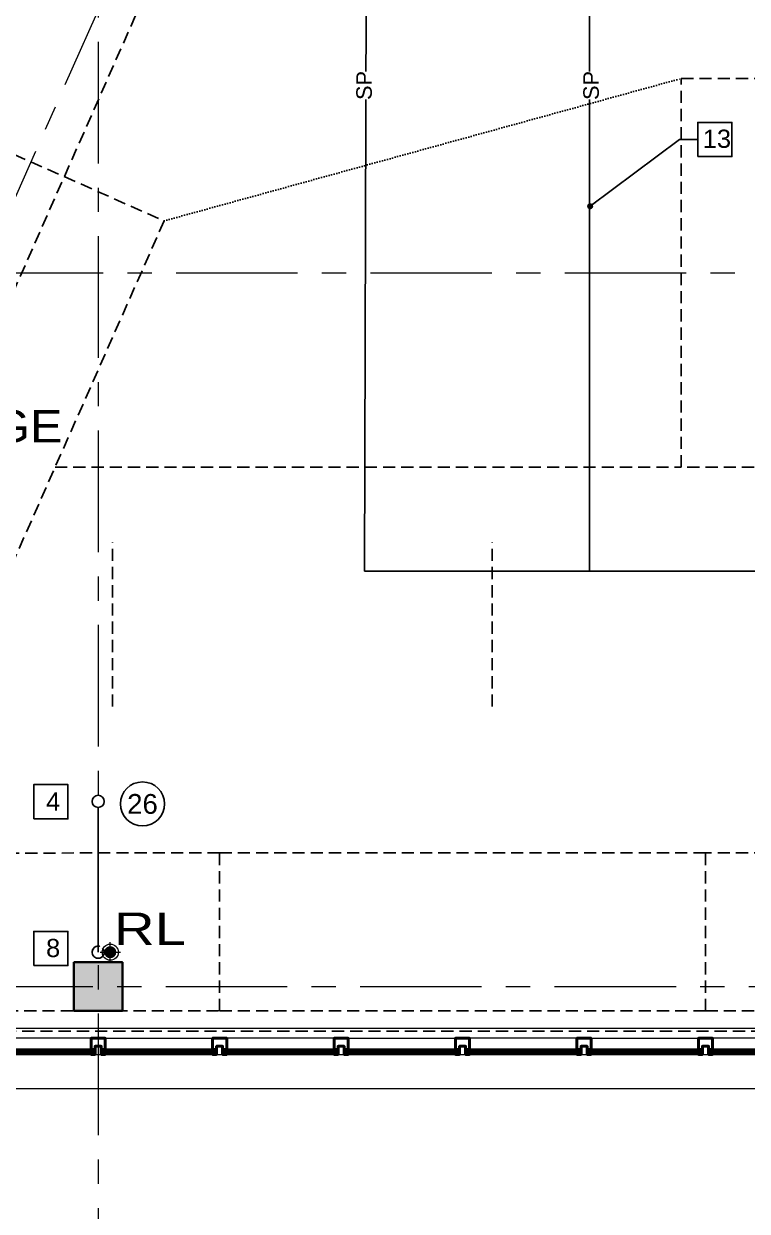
# Model space of a CAD drawing. Header units: inches. Extents: x -26500 to -19632, y -3347 to 2257.
# Drawn here: x -24338 to -23980, y -96 to 490 of the extents above; entities that cross this region are included whole.
import ezdxf
from ezdxf.enums import TextEntityAlignment as Align

# ---------------------------------------------------------------- set-up
doc = ezdxf.new("R2010")
doc.units = ezdxf.units.IN
doc.header["$LTSCALE"] = 48
doc.header["$MEASUREMENT"] = 0
for name, pattern in [('A105$0$CENTER', [2, 1.25, -0.25, 0.25, -0.25]), ('NB - 9th floor_plan$0$DOT2', [0.125, 0, -0.125]), ('NB - 9th floor_plan$0$HIDDEN2', [0.1875, 0.125, -0.0625])]:
    doc.linetypes.add(name, pattern=pattern)
for name, color, linetype in [('A105$0$A-ANNO-PATT-1-12', 8, 'Continuous'), ('A105$0$A-ANNO-TEXT', 8, 'Continuous'), ('A105$0$A-COLS-COL1-12', 8, 'Continuous'), ('A105$0$A-FLOR-AWNG', 8, 'Continuous'), ('A105$0$A-FLOR-SLAB', 8, 'Continuous'), ('A105$0$A-FLOR-SLEEVE', 8, 'Continuous'), ('A105$0$A-GLAZ', 8, 'Continuous'), ('A105$0$A-GRID-GRD1-12', 8, 'Continuous'), ('A105$0$A-GRID-GRDP0-15', 8, 'Continuous'), ('A105$0$A-ROOF-LEAD-3-12', 8, 'Continuous'), ('ANNTEXT', 6, 'Continuous'), ('ETEXT', 6, 'Continuous'), ('F-Sprn-Pipe', 133, 'Continuous'), ('NB - 9th floor_plan$0$STCCOLS1', 1, 'NB - 9th floor_plan$0$HIDDEN2'), ('NB - 9th floor_plan$0$STDROPS', 1, 'NB - 9th floor_plan$0$HIDDEN2'), ('NB - 9th floor_plan$0$STREINFB', 1, 'NB - 9th floor_plan$0$HIDDEN2'), ('NB - 9th floor_plan$0$STSLABEDGE', 1, 'NB - 9th floor_plan$0$HIDDEN2'), ('NB - 9th floor_plan$0$STWETSTACK', 1, 'NB - 9th floor_plan$0$HIDDEN2'), ('P-Anno-Symb @ 96', 6, 'Continuous'), ('P-Anno-Text', 6, 'Continuous'), ('P-Pipe-Ftng @ 96', 134, 'Continuous'), ('P-Strm-Pipe', 13, 'RAINL'), ('P-Text', 6, 'Continuous'), ('XREF', 7, 'Continuous')]:
    doc.layers.add(name, color=color, linetype=linetype)
doc.styles.add('A105$0$Arial', font='arial.ttf', dxfattribs={"height": 0.076839})
doc.styles.add('A105$0$style-Arial', font='arial.ttf')
doc.styles.add('ANNTEXT', font='romans.shx')
doc.styles.add('M08', font='arial.ttf', dxfattribs={"height": 7.68})
doc.styles.add('MAMEP ANNO', font='arial.ttf', dxfattribs={"height": 0.078125})
doc.styles.add('P-00-JAR', font='arial.ttf')
doc.styles.add('Simplex', font='simplex.shx')
doc.styles.get("Standard").update_dxf_attribs({"font": 'simplex.shx'})
doc.linetypes.add('RAINL', pattern='A,4,-0.25,["RL",Simplex,S=0.1,R=0,X=-0.1,Y=-0.05],-0.25,0.25', length=4.75)
doc.dimstyles.new('STANDARD$7', dxfattribs={"dimtxt": 0.18, "dimasz": 0.125, "dimexe": 0.18, "dimexo": 0.06, "dimgap": 0.09, "dimtad": 0, "dimtih": 1, "dimtoh": 1, "dimdec": 4, "dimzin": 0, "dimdsep": 46, "dimtxsty": 'Standard', "dimcen": 0.09, "dimadec": 0, "dimazin": 0, "dimtfac": 1, "dimtdec": 4, "dimtofl": 0, "dimtmove": 0, "dimatfit": 3, "dimfxl": 1, "dimtolj": 1, "dimtzin": 0, "dimarcsym": 0})

# ---------------------------------------------------------------- blocks, each defined once
blk = doc.blocks.new('NB - 9th floor_plan')
at = {"layer": 'NB - 9th floor_plan$0$STCCOLS1', "transparency": 33554687}
blk.add_lwpolyline([(-24313.02, 26.59), (-24289.02, 26.59), (-24289.02, 2.59), (-24313.02, 2.59)], close=True, dxfattribs=at)
at = {"layer": 'NB - 9th floor_plan$0$STDROPS', "linetype": 'NB - 9th floor_plan$0$DOT2', "ltscale": 0.2, "transparency": 33554687}
blk.add_line((-24268.41, 392.84), (-24013.02, 463.16), dxfattribs=at)
at = {"layer": 'NB - 9th floor_plan$0$STDROPS', "transparency": 33554687}
for p, q in [((-24322.29, 271.16), (-24013.02, 271.16)), ((-24241.02, 80.6), (-24001.02, 80.6)), ((-24241.02, 2.59), (-24001.02, 2.59))]:
    blk.add_line(p, q, dxfattribs=at)
for points in [[(-24013.02, 463.16), (-23869.02, 463.16), (-23869.02, 271.16), (-24013.02, 271.16)], [(-24370.41, 162.48), (-24502.08, 220.78), (-24400.08, 451.14), (-24268.41, 392.84)], [(-24400.52, 2.59), (-24241.02, 2.59), (-24241.02, 80.6), (-24400.52, 80.59)], [(-24001.02, 2.59), (-23881.02, 2.59), (-23881.02, 80.6), (-24001.02, 80.6)]]:
    blk.add_lwpolyline(points, close=True, dxfattribs=at)
at = {"layer": 'NB - 9th floor_plan$0$STREINFB', "transparency": 33554687}
for p, q in [((-24293.97, 152.88), (-24293.97, 233.92)), ((-24106.42, 152.88), (-24106.42, 233.92))]:
    blk.add_line(p, q, dxfattribs=at)
blk.add_lwpolyline([(-24346.86, 348.87), (-24089.26, 930.84)], dxfattribs=at)
at = {"layer": 'NB - 9th floor_plan$0$STSLABEDGE', "transparency": 33554687, "elevation": 0}
blk.add_lwpolyline([(-24584.31, 246.25), (-24410.52, 169.31), (-24410.52, -7.4), (-22871.02, -7.4), (-22871.02, 52.59), (-22491.02, 52.59), (-22491.02, -7.4), (-21071.52, -7.4), (-21071.52, 1531.59), (-23870.52, 1531.6), (-23870.52, 1357.71), (-23921.15, 1307.64), (-24082.68, 1379.16), (-24584.31, 246.25)], close=True, dxfattribs=at)
at = {"layer": 'NB - 9th floor_plan$0$STWETSTACK', "transparency": 33554687}
blk.add_circle((-24301.02, 31.59), 3, dxfattribs=at)
blk = doc.blocks.new('ZA_SQR')
blk.add_lwpolyline([(-0.703125, -0.703125), (0.703125, -0.703125), (0.703125, 0.703125), (-0.703125, 0.703125)], close=True)
at = {"layer": 'ANNTEXT', "style": 'ANNTEXT'}
blk.add_attdef('SQRID', text='', height=0.75, dxfattribs=at).set_placement((0, 0), align=Align.MIDDLE)
at = {"layer": 'ANNTEXT', "style": 'ANNTEXT', "flags": 1}
blk.add_attdef('SQRDESCRIPTION', text='', height=0.75, dxfattribs=at).set_placement((0, -2.125), align=Align.MIDDLE)
blk = doc.blocks.new('VAL-PLBG-PipeUpTakeoff-Anno')
at = {"color": 0, "linetype": 'ByBlock'}
blk.add_circle((0.0002, 0), 0.0312, dxfattribs=at)
blk = doc.blocks.new('VAL-PLBG-PipeDn-Anno')
at = {"color": 0, "linetype": 'ByBlock'}
blk.add_arc((0, 0), 0.0312, 47.07445, 312.92555, dxfattribs=at)
blk = doc.blocks.new('*U193')
at = {"color": 0, "linetype": 'Continuous'}
blk.add_circle((0, 0), 0.1132, dxfattribs=at)
at = {"color": 0, "linetype": 'ByBlock', "style": 'MAMEP ANNO'}
blk.add_attdef('ID', text='', height=0.1016, dxfattribs=at).set_placement((0, 0), align=Align.MIDDLE_CENTER)
blk = doc.blocks.new('A105$0$CW10_2')
at = {"layer": 'A105$0$A-GLAZ', "linetype": 'Continuous', "lineweight": 40}
for p, q in [((-117.25, -5.75), (-117.25, -7)), ((-117.25, -5.75), (-62.75, -5.75)), ((-62.75, -5.75), (-62.75, -7)), ((-2.75, -5.75), (-57.25, -5.75)), ((-57.25, -5.75), (-57.25, -7)), ((-2.75, -5.75), (-2.75, -7)), ((-117.25, -7), (-62.75, -7)), ((-2.75, -7), (-57.25, -7))]:
    blk.add_line(p, q, dxfattribs=at)
at = {"layer": 'A105$0$A-GLAZ', "linetype": 'Continuous', "lineweight": 0}
for p, q in [((-116.5, 0), (-63.5, 0)), ((-3.5, 0), (-56.5, 0)), ((-117.25, -6.25), (-62.75, -6.25)), ((-117.25, -6.75), (-62.75, -6.75)), ((-2.75, -6.25), (-57.25, -6.25)), ((-2.75, -6.75), (-57.25, -6.75))]:
    blk.add_line(p, q, dxfattribs=at)
at = {"layer": 'A105$0$A-GLAZ', "linetype": 'Continuous', "lineweight": 40, "flags": 128}
for points in [[(0, -4), (-1.5, -4), (-1.5, -8), (-3.5, -8), (-3.5, -7.25), (-2.5, -7.25), (-2.5, -5.5), (-3.5, -5.5), (-3.5, 0), (0, 0)], [(-120, -4), (-118.5, -4), (-118.5, -8), (-116.5, -8), (-116.5, -7.25), (-117.5, -7.25), (-117.5, -5.5), (-116.5, -5.5), (-116.5, 0), (-120, 0)], [(-60, -4), (-61.5, -4), (-61.5, -8), (-63.5, -8), (-63.5, -7.25), (-62.5, -7.25), (-62.5, -5.5), (-63.5, -5.5), (-63.5, 0), (-60, 0)], [(-60, -4), (-58.5, -4), (-58.5, -8), (-56.5, -8), (-56.5, -7.25), (-57.5, -7.25), (-57.5, -5.5), (-56.5, -5.5), (-56.5, 0), (-60, 0)]]:
    blk.add_lwpolyline(points, dxfattribs=at)
blk = doc.blocks.new('*U988')
at = {"layer": 'A105$0$A-GLAZ', "linetype": 'Continuous', "lineweight": 0}
for p, q in [((26.5, 4), (-26.5, 4)), ((27.25, -2.25), (-27.25, -2.25)), ((27.25, -2.75), (-27.25, -2.75))]:
    blk.add_line(p, q, dxfattribs=at)
at = {"layer": 'A105$0$A-GLAZ', "linetype": 'Continuous', "lineweight": 40}
for p, q in [((27.25, -1.75), (-27.25, -1.75)), ((-27.25, -1.75), (-27.25, -3)), ((27.25, -3), (-27.25, -3)), ((27.25, -1.75), (27.25, -3))]:
    blk.add_line(p, q, dxfattribs=at)
at = {"layer": 'A105$0$A-GLAZ', "linetype": 'Continuous', "lineweight": 40, "flags": 128}
for points in [[(-30, 0), (-28.5, 0), (-28.5, -4), (-26.5, -4), (-26.5, -3.25), (-27.5, -3.25), (-27.5, -1.5), (-26.5, -1.5), (-26.5, 4), (-30, 4)], [(30, 0), (28.5, 0), (28.5, -4), (26.5, -4), (26.5, -3.25), (27.5, -3.25), (27.5, -1.5), (26.5, -1.5), (26.5, 4), (30, 4)]]:
    blk.add_lwpolyline(points, dxfattribs=at)
blk = doc.blocks.new('*D787', base_point=(0, 0))
at = {"layer": 'A105$0$A-FLOR-SLEEVE', "linetype": 'Continuous', "lineweight": 0}
for p, q in [((0, -5), (0, 5)), ((-5, 0), (5, 0))]:
    blk.add_line(p, q, dxfattribs=at)
blk = doc.blocks.new('*U786')
at = {"layer": 'A105$0$A-FLOR-SLEEVE', "linetype": 'Continuous', "lineweight": 13}
blk.add_circle((0, 0), 4, dxfattribs=at)
at = {"layer": 'A105$0$A-FLOR-SLEEVE', "linetype": 'Continuous', "lineweight": 0}
blk.add_blockref('*D787', (0, 0), dxfattribs=at)
blk = doc.blocks.new('A105')
at = {"layer": 'A105$0$A-ROOF-LEAD-3-12', "lineweight": 13, "transparency": 33554687}
h = blk.add_hatch(color=256, dxfattribs=at)
edge = h.paths.add_edge_path()
edge.add_arc((-24295.0236, 31.5949), 3, 0, 360)
at = {"layer": 'A105$0$A-ANNO-PATT-1-12', "lineweight": 30, "transparency": 33554687}
blk.add_solid([(-24289.0236, 2.595), (-24289.0236, 26.595), (-24313.0236, 2.595), (-24313.0236, 26.595)], dxfattribs=at)
at = {"layer": 'A105$0$A-COLS-COL1-12', "lineweight": 30, "transparency": 33554687}
blk.add_3dface([(-24313.0236, 26.595), (-24289.0236, 26.595), (-24289.0236, 2.595), (-24313.0236, 2.595)], dxfattribs=at)
at = {"layer": 'A105$0$A-FLOR-AWNG', "lineweight": 0, "transparency": 33554687}
for p in [(-23011.0236, -35.9051), (-24108.805, -35.9051)]:
    blk.add_line(p, (-24602.516, -35.9051), dxfattribs=at)
at = {"layer": 'A105$0$A-FLOR-SLAB', "lineweight": 0, "transparency": 33554687, "flags": 128}
blk.add_lwpolyline([(-23869.2731, 1530.3475), (-21072.7739, 1530.3449), (-21072.7739, -6.1545), (-22489.2736, -6.1545), (-22489.2736, 53.8448), (-22872.7736, 53.8448), (-22872.7736, -6.1545), (-24409.272, -6.1545)], dxfattribs=at)
at = {"layer": 'A105$0$A-GLAZ', "lineweight": 0, "transparency": 33554687}
for p, q in [((-24177.5234, -10.9045), (-24124.5234, -10.9045)), ((-24108.805, -10.9045), (-24117.5239, -10.9045)), ((-24178.2734, -17.1545), (-24123.7734, -17.1545)), ((-24108.805, -17.1545), (-24118.2739, -17.1545)), ((-24422.0237, -18.9045), (-23010.0236, -18.9045)), ((-24422.0237, -18.9045), (-24108.805, -18.9045)), ((-24178.2734, -17.6545), (-24123.7734, -17.6545)), ((-24108.805, -17.6545), (-24118.2739, -17.6545))]:
    blk.add_line(p, q, dxfattribs=at)
at = {"layer": 'A105$0$A-GLAZ', "lineweight": 40, "transparency": 33554687}
for p, q in [((-24178.2734, -16.6545), (-24178.2734, -17.9045)), ((-24178.2734, -16.6545), (-24123.7734, -16.6545)), ((-24123.7734, -16.6545), (-24123.7734, -17.9045)), ((-24108.805, -16.6545), (-24118.2739, -16.6545)), ((-24118.2739, -16.6545), (-24118.2739, -17.9045)), ((-24178.2734, -17.9045), (-24123.7734, -17.9045)), ((-24108.805, -17.9045), (-24118.2739, -17.9045))]:
    blk.add_line(p, q, dxfattribs=at)
at = {"layer": 'A105$0$A-GLAZ', "lineweight": 40, "transparency": 33554687, "flags": 128}
for points in [[(-24181.0236, -14.9045), (-24179.5234, -14.9045), (-24179.5234, -18.9045), (-24177.5234, -18.9045), (-24177.5234, -18.1545), (-24178.5234, -18.1545), (-24178.5234, -16.4045), (-24177.5234, -16.4045), (-24177.5234, -10.9045), (-24181.0236, -10.9045)], [(-24121.0236, -14.9045), (-24122.5234, -14.9045), (-24122.5234, -18.9045), (-24124.5234, -18.9045), (-24124.5234, -18.1545), (-24123.5234, -18.1545), (-24123.5234, -16.4045), (-24124.5234, -16.4045), (-24124.5234, -10.9045), (-24121.0236, -10.9045)], [(-24121.0236, -14.9045), (-24119.5239, -14.9045), (-24119.5239, -18.9045), (-24117.5239, -18.9045), (-24117.5239, -18.1545), (-24118.5239, -18.1545), (-24118.5239, -16.4045), (-24117.5239, -16.4045), (-24117.5239, -10.9045), (-24121.0236, -10.9045)]]:
    blk.add_lwpolyline(points, dxfattribs=at)
at = {"layer": 'A105$0$A-GRID-GRD1-12', "linetype": 'A105$0$CENTER', "lineweight": 0, "transparency": 33554687}
blk.add_line((-24363.5994, 14.5949), (-20442.3539, 14.5949), dxfattribs=at)
at = {"layer": 'A105$0$A-GRID-GRDP0-15', "linetype": 'A105$0$CENTER', "lineweight": 0, "transparency": 33554687}
for p, q in [((-24301.0236, 2113.2362), (-24301.0236, -676.9046)), ((-23943.3256, 1304.8799), (-24820.8121, -676.9042)), ((-24358.5266, 367.1574), (-20364.9322, 367.1574))]:
    blk.add_line(p, q, dxfattribs=at)
at = {"layer": 'A105$0$A-FLOR-SLEEVE', "lineweight": 13, "transparency": 33554687}
blk.add_blockref('*U786', (-24295.0237, 31.5949), dxfattribs=at)
at = {"layer": 'A105$0$A-GLAZ', "lineweight": 40, "transparency": 33554687}
for name, p in [('*U988', (-24331.0237, -14.9045)), ('A105$0$CW10_2', (-24181.0236, -10.9045)), ('A105$0$CW10_2', (-24061.0236, -10.9045)), ('A105$0$CW10_2', (-23941.0236, -10.9045))]:
    blk.add_blockref(name, p, dxfattribs=at)
at = {"layer": 'A105$0$A-ANNO-TEXT', "lineweight": 13, "transparency": 33554687, "style": 'A105$0$style-Arial', "width": 1.246875}
blk.add_text('RL', height=16, dxfattribs=at).set_placement((-24293.2319, 51.1982, 0.2066), align=Align.TOP_LEFT)
at = {"layer": 'A105$0$A-ANNO-TEXT', "lineweight": 13, "transparency": 33554687, "insert": (-24454.1298, 299.3981, 0.2066), "char_height": 15.999998, "attachment_point": 1, "line_spacing_factor": 0.6, "style": 'A105$0$Arial'}
blk.add_mtext('\\H1x;\\W1.06875;SLAB EDGE', dxfattribs=at)

msp = doc.modelspace()

# ---------------------------------------------------------------- linework, layer by layer
at = {"layer": 'F-Sprn-Pipe', "ltscale": 0.5}
for p, q in [((-24169.46, 219.78), (-24168.29, 631.33)), ((-22410.19, 219.78), (-24169.46, 219.78))]:
    msp.add_line(p, q, dxfattribs=at)
at = {"layer": 'F-Sprn-Pipe', "ltscale": 0.5, "flags": 128}
msp.add_lwpolyline([(-24058.37, 219.78), (-24058.37, 631.33)], dxfattribs=at)
at = {"layer": 'P-Strm-Pipe'}
msp.add_line((-24301.02, 103.09), (-24301.02, 31.59), dxfattribs=at)

# ---------------------------------------------------------------- block references
at = {"layer": 'ETEXT', "transparency": 33554687, "xscale": 12.00384, "yscale": 12.00384, "zscale": 12.00384}
msp.add_blockref('ZA_SQR', (-23996.45, 433.01), dxfattribs=at)
at = {"layer": 'ETEXT', "xscale": 12.00384, "yscale": 12.00384, "zscale": 12.00384}
for p in [(-24324.39, 105.91), (-24324.39, 33.45)]:
    msp.add_blockref('ZA_SQR', p, dxfattribs=at)
at = {"layer": 'P-Anno-Symb @ 96', "xscale": 96, "yscale": 96, "zscale": 96}
msp.add_blockref('*U193', (-24279.12, 104.85), dxfattribs=at).add_auto_attribs({'ID': '26'})
at = {"layer": 'P-Pipe-Ftng @ 96', "xscale": 96, "yscale": 96, "zscale": 96}
for name, p, rotation in [('VAL-PLBG-PipeUpTakeoff-Anno', (-24301, 106.09), 180), ('VAL-PLBG-PipeDn-Anno', (-24301.02, 31.59), 89.99999999999999)]:
    msp.add_blockref(name, p, dxfattribs=dict(at, rotation=rotation))
at = {"layer": 'XREF'}
msp.add_blockref('NB - 9th floor_plan', (0, 0), dxfattribs=at)

# ---------------------------------------------------------------- texts
at = {"layer": 'P-Anno-Text', "transparency": 33554687, "insert": (-24002.39, 428.79), "char_height": 9, "width": 184.6435, "attachment_point": 7, "style": 'P-00-JAR'}
msp.add_mtext('13', dxfattribs=at)
at = {"layer": 'P-Anno-Text', "char_height": 9, "width": 184.6435, "attachment_point": 7, "style": 'P-00-JAR'}
for s, insert in [('4', (-24326.75, 101.5)), ('8', (-24326.75, 29.05))]:
    msp.add_mtext(s, dxfattribs=dict(at, insert=insert))

# ---------------------------------------------------------------- leaders
at = {"layer": 'P-Text', "transparency": 33554687}
msp.add_leader([(-24058.01, 400.08), (-24013.85, 433.01), (-24004.89, 433.01)], dimstyle='STANDARD$7', override={"dimscale": 24, "dimldrblk": 'Dot'}, dxfattribs=at)

# ---------------------------------------------------------------- next in the draw order: texts
at = {"layer": 'P-Text', "insert": (-24169.63, 459.73), "char_height": 7.68, "width": 9.8819, "attachment_point": 5, "rotation": 90, "style": 'M08', "bg_fill": 3, "box_fill_scale": 1.25, "bg_fill_color": 256, "bg_fill_transparency": 3934822}
msp.add_mtext('{\\C2;SP}', dxfattribs=at)

# ---------------------------------------------------------------- next in the draw order: block references
at = {"layer": 'XREF', "transparency": 33554467}
msp.add_blockref('A105', (0, 0), dxfattribs=at)

# ---------------------------------------------------------------- next in the draw order: texts
at = {"layer": 'P-Text', "transparency": 33554687, "insert": (-24057.51, 459.73), "char_height": 7.68, "width": 9.8819, "attachment_point": 5, "rotation": 90, "style": 'M08', "bg_fill": 3, "box_fill_scale": 1.25, "bg_fill_color": 256, "bg_fill_transparency": 3934822}
msp.add_mtext('{\\C2;SP}', dxfattribs=at)

doc.saveas('drawing.dxf')
